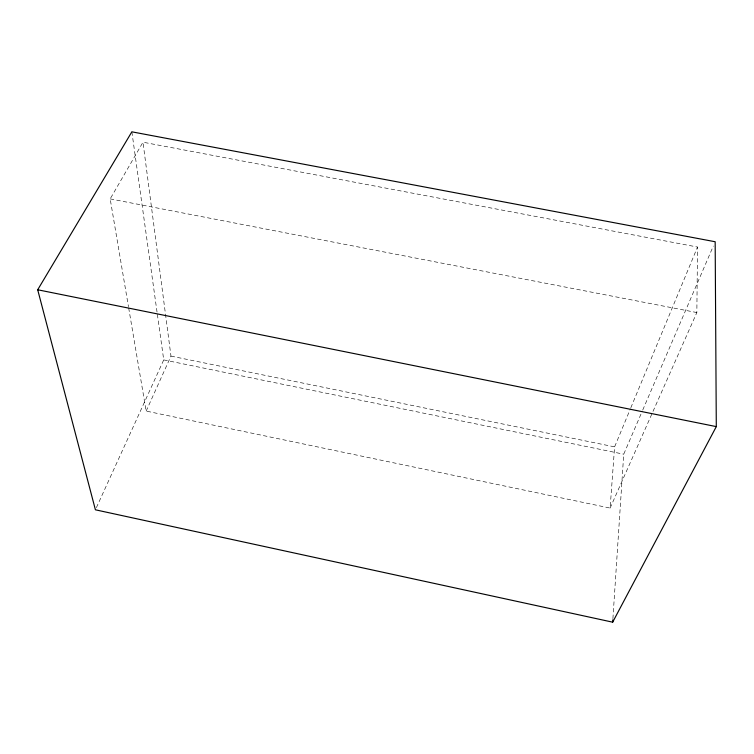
<?xml version="1.0" encoding="UTF-8"?>
<svg xmlns="http://www.w3.org/2000/svg" width="754" height="754" viewBox="0 0 754 754"><rect width="100%" height="100%" fill="white"/><g stroke="black" fill="none" stroke-linecap="round" stroke-linejoin="round"><path stroke-width="0.57" stroke-dasharray="3.77 2.83" d="M653.011 411.392L696.847 312.552L697.516 247.039L142.977 142.204L110.178 198.886L128.472 306.718M612.908 618.648L623.728 454.191L642.295 411.053M128.67 307.877L146.163 411.081L610.118 508.073L614.604 446.868L630.382 408.857M630.825 407.773L697.516 247.039M642.757 409.978L713.312 246.058M610.118 508.073L652.53 412.466M146.163 411.081L170.97 356.105L142.977 142.204M96.38 507.649L163.731 359.903L157.228 313.353M110.178 198.886L696.847 312.552M170.97 356.105L614.604 446.868M163.731 359.903L623.728 454.191M131.865 131.827L157.058 312.194"/><path stroke-width="1.13" d="M612.672 622.173L716.3 426.613L715.169 241.742L131.865 131.827L37.7 289.772L95.409 509.798L612.672 622.173L612.823 619.826M37.7 289.772L716.3 426.613"/></g></svg>
